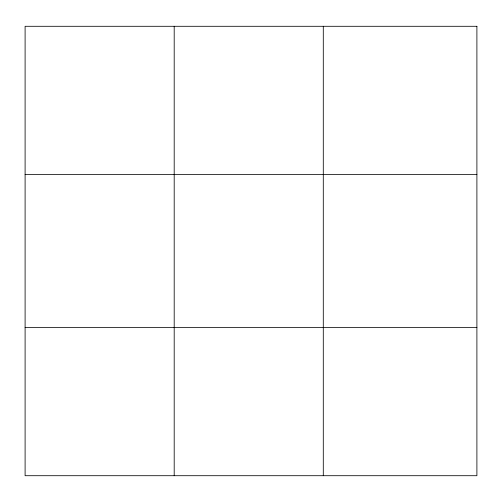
<?xml version="1.0" encoding="UTF-8"?>
<svg xmlns="http://www.w3.org/2000/svg" width="502" height="502" viewBox="0 0 502 502"><rect width="100%" height="100%" fill="white"/><g stroke="black" fill="none" stroke-linecap="round" stroke-linejoin="round"><path stroke-width="0.75" d="M174.194 475.708L174.194 26.292M323.288 475.708L323.288 26.292M25.1 174.602L476.9 174.602M25.1 327.398L476.9 327.398M476.9 26.292L476.9 475.708L25.1 475.708L25.1 26.292L476.9 26.292"/></g></svg>
